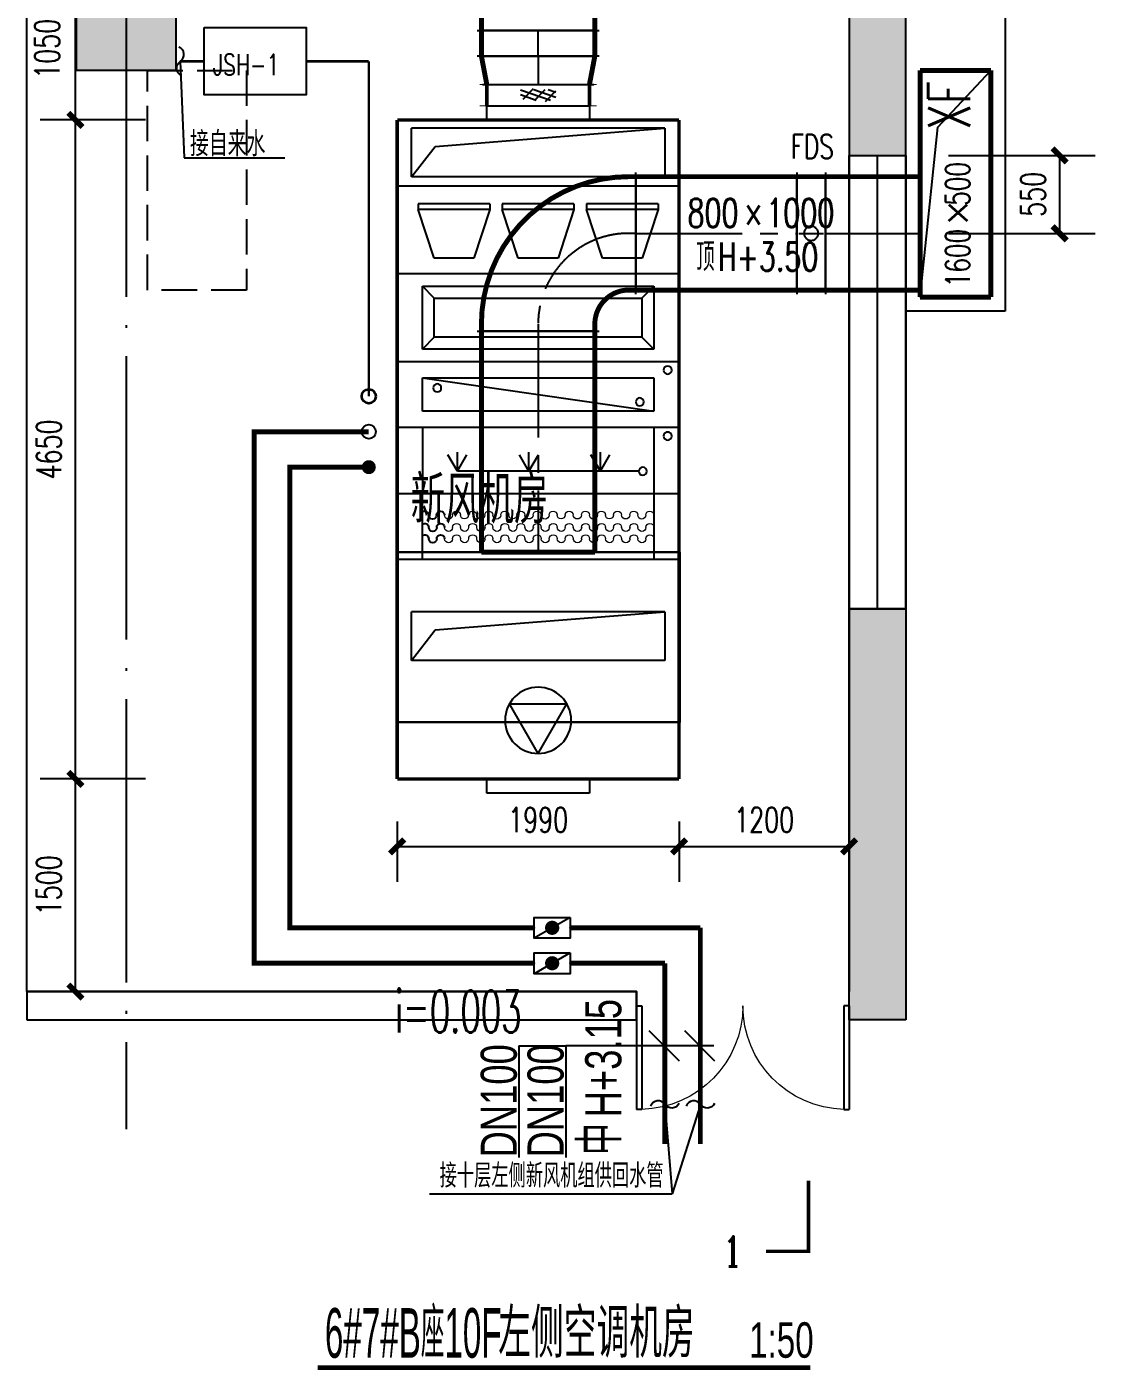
# Model space of a CAD drawing. Extents: x -778003 to -147913, y -2164908 to -814216.
# Drawn here: x -433841 to -426306, y -1288439 to -1278961 of the extents above; entities that cross this region are included whole.
import ezdxf

# ---------------------------------------------------------------- set-up
doc = ezdxf.new("R2010")
doc.units = 0
doc.header["$LTSCALE"] = 1000
doc.header["$MEASUREMENT"] = 0
for name, pattern in [('CENTER2', [1.125, 0.75, -0.125, 0.125, -0.125]), ('DASH', [0.35, 0.25, -0.1]), ('结构柱网$0$DOTE', [2.42, 2, -0.2, 0.02, -0.2])]:
    doc.linetypes.add(name, pattern=pattern)
doc.layers.get('0').update_dxf_attribs({"linetype": 'CONTINUOUS'})
for name, color, linetype in [('00-风量计算', 6, 'CONTINUOUS'), ('02-TEXT_房间', 7, 'CONTINUOUS'), ('A-TECH_结构', 21, 'CONTINUOUS'), ('A_STR-砌块墙', 121, 'CONTINUOUS'), ('ACS_空调机组', 2, 'CONTINUOUS'), ('DIM-空冷热供水', 3, 'CONTINUOUS'), ('DIM-空冷热回水', 3, 'CONTINUOUS'), ('DIM_SYMB', 3, 'CONTINUOUS'), ('DOOR_FIRE', 220, 'CONTINUOUS'), ('DUCT-新风中心线', 5, 'CENTER2'), ('DUCT-新风标注', 3, 'CONTINUOUS'), ('DUCT-新风法兰', 2, 'CONTINUOUS'), ('DUCT-新风管', 3, 'CONTINUOUS'), ('DUCT-新风管立管', 3, 'CONTINUOUS'), ('DUCT-新风管端线', 2, 'CONTINUOUS'), ('DUCT-新风阀门', 7, 'CONTINUOUS'), ('EQ-TH', 7, 'CONTINUOUS'), ('EQ-空气机组', 7, 'CONTINUOUS'), ('H-公共文字', 7, 'CONTINUOUS'), ('PIPE-空冷（热）供水', 3, 'CONTINUOUS'), ('PIPE-空冷（热）回水', 2, 'DASH'), ('TEXT-空冷凝水', 7, 'CONTINUOUS'), ('TH_DIM', 3, 'CONTINUOUS'), ('VALVE-空冷热供水', 7, 'CONTINUOUS'), ('VALVE-空冷热回水', 7, 'CONTINUOUS'), ('VPIPE-空冷热供水', 3, 'CONTINUOUS'), ('VPIPE-空冷热回水', 2, 'CONTINUOUS'), ('结构柱网$0$S-ANNO-DOTE', 230, '结构柱网$0$DOTE'), ('静压箱', 7, 'CONTINUOUS')]:
    doc.layers.add(name, color=color, linetype=linetype)
doc.layers.add('ACS_KT_FM', color=3, linetype='CONTINUOUS', lineweight=15)
doc.layers.add('H-KT-补水', color=4, linetype='BS_LINE', lineweight=35)
doc.styles.add('_TCH_DIM', font='SIMPLEX', dxfattribs={"bigfont": 'GBCBIG'})
doc.styles.add('_TCH_DIM_T3', font='SIMPLEX', dxfattribs={"width": 0.705882, "bigfont": 'GBCBIG'})
doc.styles.add('_TCH_LABEL', font='COMPLEX', dxfattribs={"bigfont": 'GBCBIG'})
doc.styles.add('_TCH_SPACE', font='SIMPLEX', dxfattribs={"bigfont": 'GBCBIG'})
doc.styles.add('_THVAC_DIM', font='SIMPLEX', dxfattribs={"width": 0.8, "height": 3.5, "bigfont": 'HZTXT'})
doc.styles.add('_THVAC_PIPEDN', font='ROS', dxfattribs={"width": 0.8, "height": 3.5, "bigfont": 'JD'})
doc.styles.add('HZF', font='ROS', dxfattribs={"width": 0.8, "bigfont": 'JD'})
doc.styles.add('JD', font='ROMANS2.shx', dxfattribs={"width": 0.7, "bigfont": 'HZDF2.shx'})
doc.styles.add('KHZ', font='ROMANS', dxfattribs={"width": 0.7, "bigfont": 'HZTXT'})
doc.linetypes.add('BS_LINE', pattern='A,1.5,-0.1,["BS",KHZ,S=0.1,R=0,X=-0.1,Y=-0.05],-0.12', length=1.72)
doc.dimstyles.new('_TCH_ARCH&&100', dxfattribs={"dimtxt": 297.5, "dimasz": 100, "dimexe": 250, "dimexo": 300, "dimgap": 126.25, "dimtad": 1, "dimdec": 0, "dimzin": 0, "dimdsep": 46, "dimtxsty": '_TCH_DIM_T3', "dimblk": 'ARCHTICK', "dimcen": 0.09, "dimclrt": 7, "dimazin": 2, "dimtfac": 1, "dimtdec": 0, "dimtix": 1, "dimtmove": 2, "dimatfit": 3, "dimfxl": 0, "dimtolj": 1, "dimtzin": 0, "dimarcsym": 0})

# ---------------------------------------------------------------- blocks, each defined once
blk = doc.blocks.new('$DorLib2D$00000002')
for p, q in [((-0.5, 0), (-0.5, 0.4875)), ((-0.475, 0.4875), (-0.5, 0.4875)), ((-0.475, 0), (-0.475, 0.4875)), ((0.475, 0), (0.475, 0.4875)), ((0.475, 0.4875), (0.5, 0.4875)), ((0.5, 0), (0.5, 0.4875)), ((-0.5, 0), (-0.475, 0)), ((0.5, 0), (0.475, 0))]:
    blk.add_line(p, q)
at = {"lineweight": 13}
for centre, start, end in [((-0.4875, 0), 0, 88.53072), ((0.4875, 0), 91.46928, 180)]:
    blk.add_arc(centre, 0.4875, start, end, dxfattribs=at)
blk = doc.blocks.new('A$C66654B17')
h = blk.add_hatch(color=16)
h.dxf.hatch_style = 1
h.paths.add_polyline_path([(-1000, -8215.3), (-1400, -8215.3), (-1400, -5315.3), (-1000, -5315.3)])
edge = h.paths.add_edge_path()
edge.add_line((66.4, -415.3), (-1400, -415.3))
edge.add_line((-1400, -415.3), (-1400, -2115.3))
edge.add_line((-1400, -2115.3), (-1000, -2115.3))
edge.add_line((-1000, -2115.3), (-1000, -815.3))
edge.add_line((-1000, -815.3), (66.4, -815.3))
edge.add_line((66.4, -815.3), (66.4, -415.3))
h = blk.add_hatch(color=16)
h.dxf.hatch_style = 1
h.paths.add_polyline_path([(-1000, -815.3), (-1400, -815.3), (-1400, -2115.3), (-1000, -2115.3)])
h.paths.add_polyline_path([(-1400, -415.3), (66.4, -415.3), (66.4, -815.3), (-1400, -815.3)])
h = blk.add_hatch(color=16)
h.dxf.hatch_style = 1
h.paths.add_polyline_path([(-6850, -815.3), (-6150, -815.3), (-6150, -1515.3), (-6850, -1515.3)])
at = {"color": 141}
for points in [[(-2900, -8215.3), (-2900, -8015.3), (-7200, -8015.3), (-7200, 709.7), (-100, 419.4), (-100, -415.3), (-1400, -415.3), (-1400, -8015.3)], [(66.4, -415.3), (-1400, -415.3), (-1400, -2115.3), (-1000, -2115.3), (-1000, -815.3), (66.4, -815.3), (66.4, -415.3)]]:
    blk.add_lwpolyline(points, dxfattribs=at)
for points in [[(-1400, -415.3), (66.4, -415.3), (66.4, -815.3), (-1400, -815.3)], [(-6850, -815.3), (-6150, -815.3), (-6150, -1515.3), (-6850, -1515.3)], [(-1000, -815.3), (-1400, -815.3), (-1400, -2115.3), (-1000, -2115.3)], [(-1400, -2115.3), (-1000, -2115.3), (-1000, -5315.3), (-1400, -5315.3)], [(-1000, -8215.3), (-1400, -8215.3), (-1400, -5315.3), (-1000, -5315.3)]]:
    blk.add_lwpolyline(points, close=True, dxfattribs=at)
at = {"layer": 'A-TECH_结构'}
blk.add_lwpolyline([(-300, -3215.3), (-1000, -3215.3), (-1000, -815.3), (-300, -815.3)], close=True, dxfattribs=at)
at = {"layer": 'A-TECH_结构', "linetype": 'DASH'}
blk.add_lwpolyline([(-6350, -3065.3), (-6350, -1515.3), (-5650, -1515.3), (-5650, -3065.3)], close=True, dxfattribs=at)
at = {"layer": 'A_STR-砌块墙'}
for p, q in [((-5351.3, -813.9), (-5351.3, 631)), ((-5351.3, 631), (-5151.3, 631)), ((-5151.3, -1013.9), (-5151.3, 631)), ((-100, -415.3), (-100, 415.3)), ((-100, 415.3), (100, 415.3)), ((100, -415.3), (100, 415.3)), ((-100, -415.3), (100, -415.3)), ((-7200, -813.9), (-5351.3, -813.9)), ((-7200, -813.9), (-7200, -1013.9)), ((-7200, -1013.9), (-5151.3, -1013.9)), ((-1400, -5315.3), (-1400, -2115.3)), ((-1300, -2115.3), (-1100, -2115.3)), ((-1000, -5315.3), (-1000, -2115.3)), ((-1300, -5315.3), (-1100, -5315.3)), ((-7200, -8015.3), (-2900, -8015.3)), ((-7200, -8015.3), (-7200, -8215.3)), ((-2900, -8015.3), (-2900, -8215.3)), ((-7200, -8215.3), (-2900, -8215.3))]:
    blk.add_line(p, q, dxfattribs=at)
at = {"layer": 'A_STR-砌块墙', "color": 46}
blk.add_line((-1200, -5315.3), (-1200, -2115.3), dxfattribs=at)
at = {"layer": 'DOOR_FIRE', "xscale": -1500, "yscale": 1500, "zscale": -1500, "rotation": 179.9999999887687}
blk.add_blockref('$DorLib2D$00000002', (-2150, -8115.3), dxfattribs=at)
at = {"layer": '02-TEXT_房间', "style": '_TCH_SPACE', "width": 0.705882}
blk.add_text('XF', height=297.5, rotation=90, dxfattribs=at).set_placement((-546.1, -1933))
at = {"layer": '02-TEXT_房间', "style": '_TCH_SPACE'}
blk.add_text('新风机房', height=337.59, dxfattribs=at).set_placement((-4493.4, -4713.7))
blk = doc.blocks.new('jrg')
at = {"color": 8}
for centre, radius, start, end in [((-1.87, 0), 0.375, 0, 180), ((-1.12, 0), 0.375, 180, 0), ((-0.37, 0), 0.375, 0, 180), ((0.39, 0.02), 0.393, 182.6822, 357.3178), ((1.16, 0), 0.375, 0, 180), ((1.92, 0.01), 0.38, 180.8965, 359.1035)]:
    blk.add_arc(centre, radius, start, end, dxfattribs=at)
blk = doc.blocks.new('A$C098F6460')
at = {"layer": 'ACS_KT_FM', "color": 8}
for centre, start, end in [((-1862.5, -361.6), 270, 90), ((-1774.7, -362.7), 270, 90), ((-1694.7, -362.7), 270, 90), ((-1862.5, -417.9), 90, 270), ((-1774.7, -419), 90, 270), ((-1694.7, -419), 90, 270)]:
    blk.add_arc(centre, 28.1, start, end, dxfattribs=at)
at = {"layer": 'ACS_空调机组', "color": 2}
for p, q in [((-4185, 0), (-4185, -1988)), ((-3565, -1988), (-3565, 0)), ((-2945, 0), (-2945, -1988)), ((-2945, 0), (-2945, -1988)), ((-2480, -1988), (-2480, 0)), ((-2015, 0), (-2015, -1988)), ((-1550, 0), (-1550, -1988)), ((-4650, -632.1), (-4750, -632.1)), ((-4750, -632.1), (-4750, -1355.9)), ((-4650, -1355.9), (-4650, -632.1)), ((100, -632.1), (0, -632.1)), ((0, -632.1), (0, -1355.9)), ((100, -1355.9), (100, -632.1)), ((-4750, -1355.9), (-4650, -1355.9)), ((0, -1355.9), (100, -1355.9))]:
    blk.add_line(p, q, dxfattribs=at)
at = {"layer": 'ACS_空调机组', "color": 8}
for p, q in [((-4591.5, -1888), (-4591.5, -100)), ((-4247.8, -100), (-4591.5, -100)), ((-4247.8, -100), (-4462.5, -267.5)), ((-4247.8, -1888), (-4247.8, -100)), ((-4058.2, -147.9), (-4018.2, -147.9)), ((-4058.2, -653.2), (-4058.2, -147.9)), ((-3675.4, -260), (-4018.2, -147.9)), ((-4018.2, -653.2), (-4018.2, -147.9)), ((-3393.1, -261.7), (-3477.3, -177.5)), ((-3032.7, -177.5), (-3477.3, -177.5)), ((-3477.3, -177.5), (-3477.3, -1810.5)), ((-3116.9, -261.7), (-3032.7, -177.5)), ((-3032.7, -1810.5), (-3032.7, -177.5)), ((-2830.8, -177.5), (-2594.2, -1810.5)), ((-2830.8, -177.5), (-2830.8, -1810.5)), ((-2594.2, -177.5), (-2830.8, -177.5)), ((-2594.2, -1810.5), (-2594.2, -177.5)), ((-2480, -177.5), (-2015, -177.5)), ((-1550, -177.5), (-2015, -177.5)), ((-1180.6, -1888), (-1180.6, -100)), ((-837, -100), (-1180.6, -100)), ((-837, -100), (-1051.7, -267.5)), ((-837, -1888), (-837, -100)), ((-4462.5, -267.5), (-4591.5, -1888)), ((-3675.4, -541.1), (-3675.4, -260)), ((-3116.9, -261.7), (-3393.1, -261.7)), ((-3393.1, -261.7), (-3393.1, -1726.3)), ((-3116.9, -1726.3), (-3116.9, -261.7)), ((-1051.7, -267.5), (-1180.6, -1888)), ((-2171.2, -424.2), (-2287.6, -357)), ((-2171.2, -424.2), (-2305.6, -424.2)), ((-2171.2, -424.2), (-2287.6, -491.4)), ((-2171.2, -1703.7), (-2171.2, -424.2)), ((-4018.2, -653.2), (-3675.4, -541.1)), ((-4058.2, -653.2), (-4018.2, -653.2)), ((-4058.2, -1246.7), (-4058.2, -741.3)), ((-4058.2, -741.3), (-4018.2, -741.3)), ((-4018.2, -1246.7), (-4018.2, -741.3)), ((-3675.4, -853.5), (-4018.2, -741.3)), ((-180.2, -994), (-530.4, -791.8)), ((-530.4, -791.8), (-530.4, -1196.2)), ((-3675.4, -1134.5), (-3675.4, -853.5)), ((-2171.2, -928.9), (-2305.6, -928.9)), ((-2171.2, -928.9), (-2287.6, -861.7)), ((-2171.2, -928.9), (-2287.6, -996.1)), ((-180.2, -994), (-530.4, -1196.2)), ((-4018.2, -1246.7), (-3675.4, -1134.5)), ((-4058.2, -1246.7), (-4018.2, -1246.7)), ((-4058.2, -1334.8), (-4018.2, -1334.8)), ((-4058.2, -1840.1), (-4058.2, -1334.8)), ((-3675.4, -1446.9), (-4018.2, -1334.8)), ((-4018.2, -1840.1), (-4018.2, -1334.8)), ((-2171.2, -1433.6), (-2287.6, -1366.4)), ((-3675.4, -1728), (-3675.4, -1446.9)), ((-2171.2, -1433.6), (-2305.6, -1433.6)), ((-2171.2, -1433.6), (-2287.6, -1500.8)), ((-4018.2, -1840.1), (-3675.4, -1728)), ((-3477.3, -1810.5), (-3393.1, -1726.3)), ((-3393.1, -1726.3), (-3116.9, -1726.3)), ((-3032.7, -1810.5), (-3116.9, -1726.3)), ((-4591.5, -1888), (-4247.8, -1888)), ((-4058.2, -1840.1), (-4018.2, -1840.1)), ((-3477.3, -1810.5), (-3032.7, -1810.5)), ((-2830.8, -1810.5), (-2594.2, -1810.5)), ((-2480, -1810.5), (-2015, -1810.5)), ((-2015, -1810.5), (-1550, -1810.5)), ((-1180.6, -1888), (-837, -1888))]:
    blk.add_line(p, q, dxfattribs=at)
at = {"layer": 'ACS_空调机组', "color": 2, "const_width": 25}
for points in [[(0, 0), (-4650, 0)], [(-4650, 0), (-4650, -1988)], [(0, -1988), (0, 0)], [(-4650, -1988), (0, -1988)]]:
    blk.add_lwpolyline(points, dxfattribs=at)
at = {"layer": 'ACS_空调机组', "color": 8}
for centre, radius in [((-2759.2, -282.8), 28.4), ((-413.7, -994), 233.5), ((-2660.4, -1710.7), 28.4), ((-2171.2, -1732.1), 28.4), ((-2884.8, -1907.6), 28.4), ((-2419.8, -1907.6), 28.4)]:
    blk.add_circle(centre, radius, dxfattribs=at)
for centre, start, end in [((-1862.5, -192.9), 146.57524, 270), ((-1774.7, -194), 143.84082, 270), ((-1694.7, -194), 143.84082, 270), ((-1862.5, -305.4), 90, 270), ((-1862.5, -249.2), 270, 90), ((-1774.7, -306.5), 90, 270), ((-1774.7, -250.3), 270, 90), ((-1694.7, -306.5), 90, 270), ((-1694.7, -250.3), 270, 90), ((-1862.5, -305.4), 253.90658, 270), ((-1774.7, -306.5), 253.90658, 270), ((-1694.7, -306.5), 253.90658, 270)]:
    blk.add_arc(centre, 28.1, start, end, dxfattribs=at)
at = {"layer": 'ACS_KT_FM', "color": 8, "xscale": 75, "yscale": 75, "zscale": 75, "rotation": 90}
for p in [(-1862.5, -618.2), (-1774.7, -619.3), (-1694.7, -619.3), (-1862.5, -959), (-1774.7, -960.1), (-1694.7, -960.1), (-1862.5, -1299.9), (-1774.7, -1301), (-1694.7, -1301), (-1862.5, -1640.8), (-1774.7, -1641.9), (-1694.7, -1641.9)]:
    blk.add_blockref('jrg', p, dxfattribs=at)
blk = doc.blocks.new('_ArchTick')
at = {"color": 0, "linetype": 'ByBlock', "const_width": 0.4}
blk.add_lwpolyline([(-0.5, -0.5), (0.5, 0.5)], dxfattribs=at)
blk = doc.blocks.new('*D87')
at = {"layer": 'TH_DIM', "color": 0, "lineweight": -2}
for p, q in [((-427341.2, -1279868), (-426306.5, -1279868)), ((-426556.5, -1280418), (-426556.5, -1279868)), ((-427341.2, -1280418), (-426306.5, -1280418))]:
    blk.add_line(p, q, dxfattribs=at)
at = {"layer": 'TH_DIM', "color": 0, "lineweight": -2, "xscale": 100, "yscale": 100, "zscale": 100}
for p, rotation in [((-426556.5, -1279868), 90), ((-426556.5, -1280418), 270)]:
    blk.add_blockref('_ArchTick', p, dxfattribs=dict(at, rotation=rotation))
at = {"layer": 'TH_DIM', "color": 7, "insert": (-426744, -1280143), "char_height": 175, "attachment_point": 5, "rotation": 90, "style": '_TCH_DIM_T3'}
blk.add_mtext('\\A1;550', dxfattribs=at)
blk = doc.blocks.new('*D88')
at = {"layer": 'TH_DIM', "color": 0, "lineweight": -2}
for p, q in [((-431229.2, -1284568), (-431229.2, -1284994)), ((-429241.2, -1284568), (-429241.2, -1284994)), ((-431229.2, -1284744), (-429241.2, -1284744))]:
    blk.add_line(p, q, dxfattribs=at)
at = {"layer": 'TH_DIM', "color": 0, "lineweight": -2, "xscale": 100, "yscale": 100, "zscale": 100, "rotation": 180}
blk.add_blockref('_ArchTick', (-431229.2, -1284744), dxfattribs=at)
at = {"layer": 'TH_DIM', "color": 0, "lineweight": -2, "xscale": 100, "yscale": 100, "zscale": 100}
blk.add_blockref('_ArchTick', (-429241.2, -1284744), dxfattribs=at)
at = {"layer": 'TH_DIM', "color": 7, "insert": (-430235.2, -1284556.5), "char_height": 175, "attachment_point": 5, "style": '_TCH_DIM_T3'}
blk.add_mtext('\\A1;1990', dxfattribs=at)
blk = doc.blocks.new('*D89')
at = {"layer": 'TH_DIM', "color": 0, "lineweight": -2}
for p, q in [((-429241.2, -1284568), (-429241.2, -1284994)), ((-428041.2, -1284568), (-428041.2, -1284994)), ((-429241.2, -1284744), (-428041.2, -1284744))]:
    blk.add_line(p, q, dxfattribs=at)
at = {"layer": 'TH_DIM', "color": 0, "lineweight": -2, "xscale": 100, "yscale": 100, "zscale": 100, "rotation": 180}
blk.add_blockref('_ArchTick', (-429241.2, -1284744), dxfattribs=at)
at = {"layer": 'TH_DIM', "color": 0, "lineweight": -2, "xscale": 100, "yscale": 100, "zscale": 100}
blk.add_blockref('_ArchTick', (-428041.2, -1284744), dxfattribs=at)
at = {"layer": 'TH_DIM', "color": 7, "insert": (-428641.2, -1284556.5), "char_height": 175, "attachment_point": 5, "style": '_TCH_DIM_T3'}
blk.add_mtext('\\A1;1200', dxfattribs=at)
blk = doc.blocks.new('*D90')
at = {"layer": 'TH_DIM', "color": 0, "lineweight": -2}
for p, q in [((-433358.2, -1278568), (-433748.3, -1278568)), ((-433498.3, -1279618), (-433498.3, -1278568)), ((-433358.2, -1279618), (-433748.3, -1279618))]:
    blk.add_line(p, q, dxfattribs=at)
at = {"layer": 'TH_DIM', "color": 0, "lineweight": -2, "xscale": 100, "yscale": 100, "zscale": 100}
for p, rotation in [((-433498.3, -1278568), 90), ((-433498.3, -1279618), 270)]:
    blk.add_blockref('_ArchTick', p, dxfattribs=dict(at, rotation=rotation))
at = {"layer": 'TH_DIM', "color": 7, "insert": (-433698.3, -1279116), "char_height": 175, "attachment_point": 5, "rotation": 90, "style": '_TCH_DIM_T3'}
blk.add_mtext('\\A1;1050', dxfattribs=at)
blk = doc.blocks.new('*D91')
at = {"layer": 'TH_DIM', "color": 0, "lineweight": -2}
for p, q in [((-433005.5, -1279618), (-433748.3, -1279618)), ((-433498.3, -1284268), (-433498.3, -1279618)), ((-433005.5, -1284268), (-433748.3, -1284268))]:
    blk.add_line(p, q, dxfattribs=at)
at = {"layer": 'TH_DIM', "color": 0, "lineweight": -2, "xscale": 100, "yscale": 100, "zscale": 100}
for p, rotation in [((-433498.3, -1279618), 90), ((-433498.3, -1284268), 270)]:
    blk.add_blockref('_ArchTick', p, dxfattribs=dict(at, rotation=rotation))
at = {"layer": 'TH_DIM', "color": 7, "insert": (-433685.8, -1281943), "char_height": 175, "attachment_point": 5, "rotation": 90, "style": '_TCH_DIM_T3'}
blk.add_mtext('\\A1;4650', dxfattribs=at)
blk = doc.blocks.new('*D92')
at = {"layer": 'TH_DIM', "color": 0, "lineweight": -2}
for p, q in [((-433005.5, -1284268), (-433748.3, -1284268)), ((-433498.3, -1285768), (-433498.3, -1284268)), ((-433005.5, -1285768), (-433748.3, -1285768))]:
    blk.add_line(p, q, dxfattribs=at)
at = {"layer": 'TH_DIM', "color": 0, "lineweight": -2, "xscale": 100, "yscale": 100, "zscale": 100}
for p, rotation in [((-433498.3, -1284268), 90), ((-433498.3, -1285768), 270)]:
    blk.add_blockref('_ArchTick', p, dxfattribs=dict(at, rotation=rotation))
at = {"layer": 'TH_DIM', "color": 7, "insert": (-433685.8, -1285018), "char_height": 175, "attachment_point": 5, "rotation": 90, "style": '_TCH_DIM_T3'}
blk.add_mtext('\\A1;1500', dxfattribs=at)
blk = doc.blocks.new('$ThvacSys$00000040')
at = {"elevation": 0}
blk.add_lwpolyline([(6.9, -100.6, -0.575183), (0.2, 0, 0.604745), (-10.9, 100.6, 16.924828)], format="xyb", dxfattribs=at)
blk = doc.blocks.new('$VALVE$00000898')
blk.add_lwpolyline([(128, 73.9), (-128, -73.9), (-128, 73.9)], close=True)
blk.add_lwpolyline([(128, 73.9), (128, -73.9), (-128, -73.9)])
at = {"const_width": 50}
blk.add_lwpolyline([(0, 25, -1), (0, -25, -1)], format="xyb", close=True, dxfattribs=at)
for p in [(-128, 0), (128, 0)]:
    blk.add_point(p)

msp = doc.modelspace()

# ---------------------------------------------------------------- hatches: boundary and pattern name
at = {"layer": 'PIPE-空冷（热）供水', "linetype": 'Continuous'}
for points in [[(-432237.2, -1281817.8), (-432254.7, -1281817.8), (-432254.7, -1281800.3)], [(-432237.2, -1281817.8), (-432237.2, -1281800.3), (-432254.7, -1281800.3)], [(-432237.2, -1285568), (-432254.7, -1285568), (-432254.7, -1285585.5)], [(-432237.2, -1285568), (-432237.2, -1285585.5), (-432254.7, -1285585.5)]]:
    msp.add_hatch(color=256, dxfattribs=at).paths.add_polyline_path(points)
at = {"layer": 'PIPE-空冷（热）回水', "linetype": 'DASH'}
for points in [[(-431987.2, -1282067.8), (-431987.2, -1282050.3), (-432004.7, -1282050.3)], [(-431987.2, -1282067.8), (-432004.7, -1282067.8), (-432004.7, -1282050.3)], [(-431987.2, -1285318), (-432004.7, -1285318), (-432004.7, -1285335.5)], [(-431987.2, -1285318), (-431987.2, -1285335.5), (-432004.7, -1285335.5)]]:
    msp.add_hatch(color=256, dxfattribs=at).paths.add_polyline_path(points)
at = {"layer": 'VPIPE-空冷热回水', "linetype": 'Continuous'}
msp.add_hatch(color=256, dxfattribs=at).paths.add_polyline_path([(-431379.6, -1282067.8), (-431384.6, -1282046.1), (-431398.4, -1282028.7), (-431418.5, -1282019), (-431440.7, -1282019), (-431460.8, -1282028.7), (-431474.7, -1282046.1), (-431479.6, -1282067.8), (-431474.7, -1282089.5), (-431460.8, -1282106.9), (-431440.7, -1282116.5), (-431418.5, -1282116.5), (-431398.4, -1282106.9), (-431384.6, -1282089.5)])

# ---------------------------------------------------------------- linework, layer by layer
at = {"layer": 'DIM-空冷热供水'}
msp.add_lwpolyline([(-431415.8, -1285721.5, 0, 0, 0), (-430329.4, -1285721.5, 53.3, 0, 0), (-430129.4, -1285721.5, 0, 0, 0)], format="xyseb", dxfattribs=at)
at = {"layer": 'DIM-空冷热回水'}
for p, q in [((-429238.8, -1286257.9), (-429450.9, -1286045.8)), ((-428988.8, -1286257.9), (-429200.9, -1286045.8)), ((-430370.4, -1286151.9), (-430370.4, -1286938.4)), ((-430370.4, -1286151.9), (-430040.4, -1286151.9)), ((-428994.8, -1286151.9), (-430040.4, -1286151.9)), ((-430040.4, -1286151.9), (-430040.4, -1286938.4))]:
    msp.add_line(p, q, dxfattribs=at)
at = {"layer": 'DIM_SYMB', "const_width": 35}
msp.add_lwpolyline([(-431789.6, -1288421.4), (-428316, -1288421.4)], dxfattribs=at)
at = {"layer": 'DUCT-新风中心线'}
for p, q in [((-430235.2, -1279167.5), (-430235.2, -1278986)), ((-430235.2, -1279167.7), (-430235.2, -1279367.7)), ((-429545.2, -1280418), (-429595.2, -1280418)), ((-429545, -1280418), (-428409.7, -1280418)), ((-428209.3, -1280418), (-427541.2, -1280418)), ((-430235.2, -1281058), (-430235.2, -1281108)), ((-430235.2, -1281108.2), (-430235.2, -1282668))]:
    msp.add_line(p, q, dxfattribs=at)
msp.add_arc((-429595.2, -1281058), 640, 90, 180, dxfattribs=at)
at = {"layer": 'DUCT-新风法兰'}
for p, q in [((-430665.2, -1278985.9), (-429805.2, -1278985.9)), ((-429805.2, -1279167.6), (-430665.2, -1279167.6)), ((-430627.2, -1279367.8), (-429843.2, -1279367.8)), ((-429545.1, -1280848), (-429545.1, -1279988)), ((-428409.6, -1279988), (-428409.6, -1280848)), ((-428209.4, -1279988), (-428209.4, -1280848)), ((-430665.2, -1281108.1), (-429805.2, -1281108.1))]:
    msp.add_line(p, q, dxfattribs=at)
at = {"layer": 'DUCT-新风法兰', "const_width": 7.5}
for points in [[(-430647.1, -1279367.8), (-429823.3, -1279367.8)], [(-430647.1, -1279518), (-429823.3, -1279518)]]:
    msp.add_lwpolyline(points, dxfattribs=at)
at = {"layer": 'DUCT-新风管'}
for points, const_width in [([(-430635.2, -1278985.8), (-430635.2, -1278785.8)], 35), ([(-429835.2, -1278785.8), (-429835.2, -1278985.8)], 35), ([(-430635.2, -1278986), (-430635.2, -1279167.5)], 35), ([(-429835.2, -1279167.5), (-429835.2, -1278986)], 35), ([(-430635.2, -1279167.7), (-430597.2, -1279367.7)], 35), ([(-429835.2, -1279167.7), (-429873.2, -1279367.7)], 35), ([(-430597.1, -1279517.9), (-430597.1, -1279367.9)], 25), ([(-429873.3, -1279367.9), (-429873.3, -1279517.9)], 25), ([(-429545.2, -1280018), (-429595.2, -1280018)], 35), ([(-428409.7, -1280018), (-429545, -1280018)], 35), ([(-428409.5, -1280018), (-428209.5, -1280018)], 35), ([(-427541.2, -1280018), (-428209.3, -1280018)], 35), ([(-427541.2, -1280818), (-427541.2, -1280018)], 35), ([(-429595.2, -1280818), (-429545.2, -1280818)], 35), ([(-429545, -1280818), (-428409.7, -1280818)], 35), ([(-428209.5, -1280818), (-428409.5, -1280818)], 35), ([(-428209.3, -1280818), (-427541.2, -1280818)], 35), ([(-430635.2, -1281058), (-430635.2, -1281108)], 35), ([(-430635.2, -1281108.2), (-430635.2, -1282668)], 35), ([(-429835.2, -1281108), (-429835.2, -1281058)], 35), ([(-429835.2, -1282668), (-429835.2, -1281108.2)], 35), ([(-430635.2, -1282668), (-429835.2, -1282668)], 35)]:
    msp.add_lwpolyline(points, dxfattribs=dict(at, const_width=const_width))
at = {"layer": 'DUCT-新风管', "const_width": 35}
for points in [[(-429595.2, -1280018, 0.414214), (-430635.2, -1281058)], [(-429595.2, -1280818, 0.414214), (-429835.2, -1281058)]]:
    msp.add_lwpolyline(points, format="xyb", dxfattribs=at)
at = {"layer": 'DUCT-新风管立管', "const_width": 35}
for points in [[(-427041.2, -1279268), (-427541.2, -1279268)], [(-427541.2, -1279268), (-427541.2, -1280868)], [(-427041.2, -1280868), (-427041.2, -1279268)], [(-427541.2, -1280868), (-427041.2, -1280868)]]:
    msp.add_lwpolyline(points, dxfattribs=at)
at = {"layer": 'DUCT-新风管端线'}
for p, q in [((-430635.2, -1278985.8), (-429835.2, -1278985.8)), ((-429835.2, -1278986), (-430635.2, -1278986)), ((-430635.2, -1279167.5), (-429835.2, -1279167.5)), ((-429835.2, -1279167.7), (-430635.2, -1279167.7)), ((-427416.2, -1279668), (-427041.2, -1279268)), ((-430597.2, -1279367.7), (-429873.2, -1279367.7)), ((-430597.1, -1279367.7), (-429873.3, -1279367.7)), ((-430597.1, -1279367.9), (-429873.3, -1279367.9)), ((-430597.1, -1279517.9), (-429873.3, -1279517.9)), ((-427541.2, -1280868), (-427416.2, -1279668)), ((-429545.2, -1280018), (-429545.2, -1280818)), ((-429545, -1280018), (-429545, -1280818)), ((-428409.7, -1280818), (-428409.7, -1280018)), ((-428409.5, -1280018), (-428409.5, -1280818)), ((-428209.5, -1280018), (-428209.5, -1280818)), ((-428209.3, -1280018), (-428209.3, -1280818)), ((-430635.2, -1281108), (-429835.2, -1281108)), ((-429835.2, -1281108.2), (-430635.2, -1281108.2))]:
    msp.add_line(p, q, dxfattribs=at)
at = {"layer": 'DUCT-新风阀门'}
for p, q in [((-430269.7, -1279399.2), (-430341.9, -1279474.2)), ((-430148.2, -1279480.3), (-430360.2, -1279406.9)), ((-430248.2, -1279480.3), (-430360.2, -1279441.5)), ((-430110.2, -1279458.9), (-430264.7, -1279405.3)), ((-430188.8, -1279405.3), (-430260.9, -1279480.3)), ((-430112.2, -1279414), (-430184.4, -1279489)), ((-430110.2, -1279424.2), (-430164.7, -1279405.3)), ((-428397, -1280418), (-428222, -1280418)), ((-428359.1, -1280411.8), (-428359.5, -1280418)), ((-428359.5, -1280418), (-428359.1, -1280424.3)), ((-428357.9, -1280405.6), (-428359.1, -1280411.8)), ((-428359.1, -1280424.3), (-428357.9, -1280430.5)), ((-428356, -1280399.6), (-428357.9, -1280405.6)), ((-428357.9, -1280430.5), (-428356, -1280436.4)), ((-428353.3, -1280394), (-428356, -1280399.6)), ((-428356, -1280436.4), (-428353.3, -1280442.1)), ((-428349.9, -1280388.6), (-428353.3, -1280394)), ((-428353.3, -1280442.1), (-428349.9, -1280447.4)), ((-428345.9, -1280383.8), (-428349.9, -1280388.6)), ((-428341.4, -1280379.5), (-428345.9, -1280383.8)), ((-428336.3, -1280375.8), (-428341.4, -1280379.5)), ((-428330.8, -1280372.8), (-428336.3, -1280375.8)), ((-428324.9, -1280370.5), (-428330.8, -1280372.8)), ((-428318.9, -1280368.9), (-428324.9, -1280370.5)), ((-428312.6, -1280368.1), (-428318.9, -1280368.9)), ((-428306.3, -1280368.1), (-428312.6, -1280368.1)), ((-428300.1, -1280368.9), (-428306.3, -1280368.1)), ((-428294, -1280370.5), (-428300.1, -1280368.9)), ((-428288.2, -1280372.8), (-428294, -1280370.5)), ((-428282.7, -1280375.8), (-428288.2, -1280372.8)), ((-428277.6, -1280379.5), (-428282.7, -1280375.8)), ((-428273, -1280383.8), (-428277.6, -1280379.5)), ((-428269, -1280388.6), (-428273, -1280383.8)), ((-428265.7, -1280394), (-428269, -1280388.6)), ((-428269, -1280447.4), (-428265.7, -1280442.1)), ((-428263, -1280399.6), (-428265.7, -1280394)), ((-428265.7, -1280442.1), (-428263, -1280436.4)), ((-428261.1, -1280405.6), (-428263, -1280399.6)), ((-428263, -1280436.4), (-428261.1, -1280430.5)), ((-428259.9, -1280411.8), (-428261.1, -1280405.6)), ((-428261.1, -1280430.5), (-428259.9, -1280424.3)), ((-428259.5, -1280418), (-428259.9, -1280411.8)), ((-428259.9, -1280424.3), (-428259.5, -1280418)), ((-428349.9, -1280447.4), (-428345.9, -1280452.3)), ((-428345.9, -1280452.3), (-428341.4, -1280456.6)), ((-428341.4, -1280456.6), (-428336.3, -1280460.3)), ((-428336.3, -1280460.3), (-428330.8, -1280463.3)), ((-428330.8, -1280463.3), (-428324.9, -1280465.6)), ((-428324.9, -1280465.6), (-428318.9, -1280467.2)), ((-428318.9, -1280467.2), (-428312.6, -1280467.9)), ((-428312.6, -1280467.9), (-428306.3, -1280467.9)), ((-428306.3, -1280467.9), (-428300.1, -1280467.2)), ((-428300.1, -1280467.2), (-428294, -1280465.6)), ((-428294, -1280465.6), (-428288.2, -1280463.3)), ((-428288.2, -1280463.3), (-428282.7, -1280460.3)), ((-428282.7, -1280460.3), (-428277.6, -1280456.6)), ((-428277.6, -1280456.6), (-428273, -1280452.3)), ((-428273, -1280452.3), (-428269, -1280447.4))]:
    msp.add_line(p, q, dxfattribs=at)
at = {"layer": 'EQ-空气机组'}
msp.add_lwpolyline([(-432591.2, -1278966.5), (-431871.2, -1278966.5), (-431871.2, -1279441.5), (-432591.2, -1279441.5)], close=True, dxfattribs=at)
at = {"layer": 'H-KT-补水', "linetype": 'Continuous', "ltscale": 0.5, "const_width": 17.5}
for points in [[(-432758.9, -1279204), (-432591.2, -1279204)], [(-431871.2, -1279204), (-431429.6, -1279204)], [(-431429.6, -1281567.8), (-431429.6, -1279204)]]:
    msp.add_lwpolyline(points, dxfattribs=at)
at = {"layer": 'H-KT-补水', "linetype": 'Continuous'}
msp.add_circle((-431429.6, -1281567.8), 50, dxfattribs=at)
at = {"layer": 'H-公共文字'}
for p in [(-429340.8, -1286564.7, 1998), (-429091, -1286564.5, 1997), (-431000.4, -1287194.6, 3250)]:
    msp.add_line(p, (-429289.8, -1287194.6, 3250), dxfattribs=at)
at = {"layer": 'H-公共文字', "const_width": 25}
msp.add_lwpolyline([(-428628.7, -1287601), (-428328.7, -1287601), (-428328.7, -1287101)], dxfattribs=at)
at = {"layer": 'PIPE-空冷（热）供水', "linetype": 'Continuous', "const_width": 35}
for points in [[(-432237.2, -1281817.8), (-432237.2, -1285568)], [(-432237.2, -1281817.8), (-431429.6, -1281817.8)], [(-432237.2, -1285568), (-430264.2, -1285568)], [(-430008.2, -1285568), (-429341.2, -1285568)], [(-429341.2, -1285568), (-429341.2, -1286844.3)]]:
    msp.add_lwpolyline(points, dxfattribs=at)
at = {"layer": 'PIPE-空冷（热）回水', "linetype": 'DASH', "const_width": 35}
for points in [[(-431987.2, -1282067.8), (-431429.6, -1282067.8)], [(-431987.2, -1282067.8), (-431987.2, -1285318)], [(-431987.2, -1285318), (-430264.2, -1285318)], [(-430008.2, -1285318), (-429091.2, -1285318)], [(-429091.2, -1285318), (-429091.2, -1286844.3)]]:
    msp.add_lwpolyline(points, dxfattribs=at)
at = {"layer": 'TEXT-空冷凝水'}
for p, q in [((-432758.9, -1279204), (-432731.9, -1279885.7, -1500)), ((-432731.9, -1279885.7, -1500), (-432021.9, -1279885.7, -1500))]:
    msp.add_line(p, q, dxfattribs=at)
at = {"layer": 'VPIPE-空冷热供水', "linetype": 'Continuous'}
msp.add_circle((-431429.6, -1281817.8), 50, dxfattribs=at)
at = {"layer": '结构柱网$0$S-ANNO-DOTE'}
msp.add_line((-433141.2, -1276444.9), (-433141.2, -1286739.6), dxfattribs=at)
at = {"layer": '静压箱', "lineweight": 30}
msp.add_lwpolyline([(-431235.2, -1283868), (-429235.2, -1283868), (-429235.2, -1282668), (-431235.2, -1282668)], close=True, dxfattribs=at)

# ---------------------------------------------------------------- block references
at = {"layer": '00-风量计算'}
msp.add_blockref('A$C66654B17', (-426641.2, -1277752.7), dxfattribs=at)
at = {"layer": '00-风量计算', "xscale": -1, "rotation": 90}
msp.add_blockref('A$C098F6460', (-431229.2, -1284268), dxfattribs=at)
at = {"layer": 'EQ-TH'}
for p, rotation in [((-432758.9, -1279204), 3.37368227324293e-06), ((-429341, -1286564.5), 90.00000337368225), ((-429091, -1286564.5), 90.00000337368225)]:
    msp.add_blockref('$ThvacSys$00000040', p, dxfattribs=dict(at, rotation=rotation))
at = {"layer": 'VALVE-空冷热供水', "rotation": 4.829617332137139e-06}
msp.add_blockref('$VALVE$00000898', (-430136.2, -1285318), dxfattribs=at)
at = {"layer": 'VALVE-空冷热回水', "rotation": 1.553402177128544e-06}
msp.add_blockref('$VALVE$00000898', (-430136.2, -1285568), dxfattribs=at)

# ---------------------------------------------------------------- texts
at = {"layer": 'DIM-空冷热供水', "color": 7, "style": '_THVAC_DIM', "width": 0.564706}
msp.add_text('i=0.003', height=297.5, dxfattribs=at).set_placement((-431244.6, -1286057.4))
at = {"layer": 'DIM-空冷热回水', "color": 7, "style": '_THVAC_PIPEDN'}
for s, height, width, p in [('H+3.15', 255, 0.752941, (-429648.3, -1286655.1)), ('DN100', 255, 0.752941, (-430385.4, -1286938.4)), ('DN100', 255, 0.752941, (-430055.4, -1286938.4)), ('中', 297.7, 0.8, (-429648.3, -1286921.1))]:
    msp.add_text(s, height=height, rotation=90.00001, dxfattribs=dict(at, width=width)).set_placement(p)
at = {"layer": 'DIM_SYMB', "color": 7, "style": 'HZF'}
for s, height, width, p in [('6#7#B座10F', 350, 0.5, (-431739.2, -1288351.4)), ('左侧空调机房', 347.29, 0.7, (-430516.5, -1288351.4)), ('1:50', 250, 0.7, (-428747.2, -1288351.4))]:
    msp.add_text(s, height=height, dxfattribs=dict(at, width=width)).set_placement(p)
at = {"layer": 'DUCT-新风标注'}
for s, height, style, width, p in [('FDS', 170, '_TCH_DIM', 0.705882, (-428452.7, -1279890.4)), ('800', 200, 'JD', 0.7, (-429181.7, -1280373.4, 4000)), ('×', 198.4, 'JD', 0.7, (-428781.7, -1280373.4, 4000)), ('1000', 200, 'JD', 0.7, (-428626.5, -1280373.4, 4000)), ('顶', 198.4, 'JD', 0.7, (-429121.7, -1280683.7, 8000)), ('H+3.50', 200, 'JD', 0.7, (-428966.5, -1280683.7, 8000))]:
    msp.add_text(s, height=height, dxfattribs=dict(at, style=style, width=width)).set_placement(p)
at = {"layer": 'DUCT-新风标注', "style": '_TCH_DIM', "width": 0.705882}
for s, p in [('500', (-427191.2, -1280223.5, -1525)), ('1600', (-427191.2, -1280798.2, -1525))]:
    msp.add_text(s, height=170, rotation=90, dxfattribs=at).set_placement(p)
at = {"layer": 'DUCT-新风标注', "style": '_TCH_DIM'}
msp.add_text('×', height=192.9, rotation=90, dxfattribs=at).set_placement((-427191.2, -1280363.9, -1525))
at = {"layer": 'H-公共文字', "color": 7, "width": 0.705882}
for s, height, style, p in [('JSH-1', 148.75, '_TCH_DIM', (-432529, -1279303)), ('1', 212.5, '_TCH_LABEL', (-428928.7, -1287707.2))]:
    msp.add_text(s, height=height, dxfattribs=dict(at, style=style)).set_placement(p)
at = {"layer": 'H-公共文字', "color": 7, "style": '_TCH_DIM'}
msp.add_text('接十层左侧新风机组供回水管', height=168.794, dxfattribs=at).set_placement((-430929.9, -1287150.9, 3250))
at = {"layer": 'TEXT-空冷凝水', "linetype": 'CENTER2', "style": '_THVAC_PIPEDN', "width": 0.8}
msp.add_text('接自来水', height=175, dxfattribs=at).set_placement((-432690.7, -1279874, -1500))

# ---------------------------------------------------------------- dimensions: what is measured, and where the dimension line sits
at = {"layer": 'TH_DIM'}
dim = msp.add_linear_dim(base=(-433498.3, -1278568), p1=(-433058.2, -1279618), p2=(-433058.2, -1278568), angle=90, text='1050', dimstyle='_TCH_ARCH&&100', override={"dimtxt": 175, "dimgap": 100}, dxfattribs=at)
dim.commit()
dim.dimension.update_dxf_attribs({"geometry": '*D90', "text_midpoint": (-433698.3, -1279116), "dimtype": 129})
for p1, p2, distance, text, picture, middle in [((-432705.5, -1284268), (-432705.5, -1279618), 792.8, '4650', '*D91', (-433685.8, -1281943)), ((-427641.2, -1280418), (-427641.2, -1279868), -1084.7, '550', '*D87', (-426744, -1280143)), ((-432705.5, -1285768), (-432705.5, -1284268), 792.8, '1500', '*D92', (-433685.8, -1285018)), ((-431229.2, -1284268), (-429241.2, -1284268), -476, '1990', '*D88', (-430235.2, -1284556.5)), ((-429241.2, -1284268), (-428041.2, -1284268), -476, '1200', '*D89', (-428641.2, -1284556.5))]:
    dim = msp.add_aligned_dim(p1=p1, p2=p2, distance=distance, text=text, dimstyle='_TCH_ARCH&&100', override={"dimtxt": 175, "dimgap": 100}, dxfattribs=at)
    dim.commit()
    dim.dimension.update_dxf_attribs({"geometry": picture, "text_midpoint": middle})

doc.saveas('drawing.dxf')
